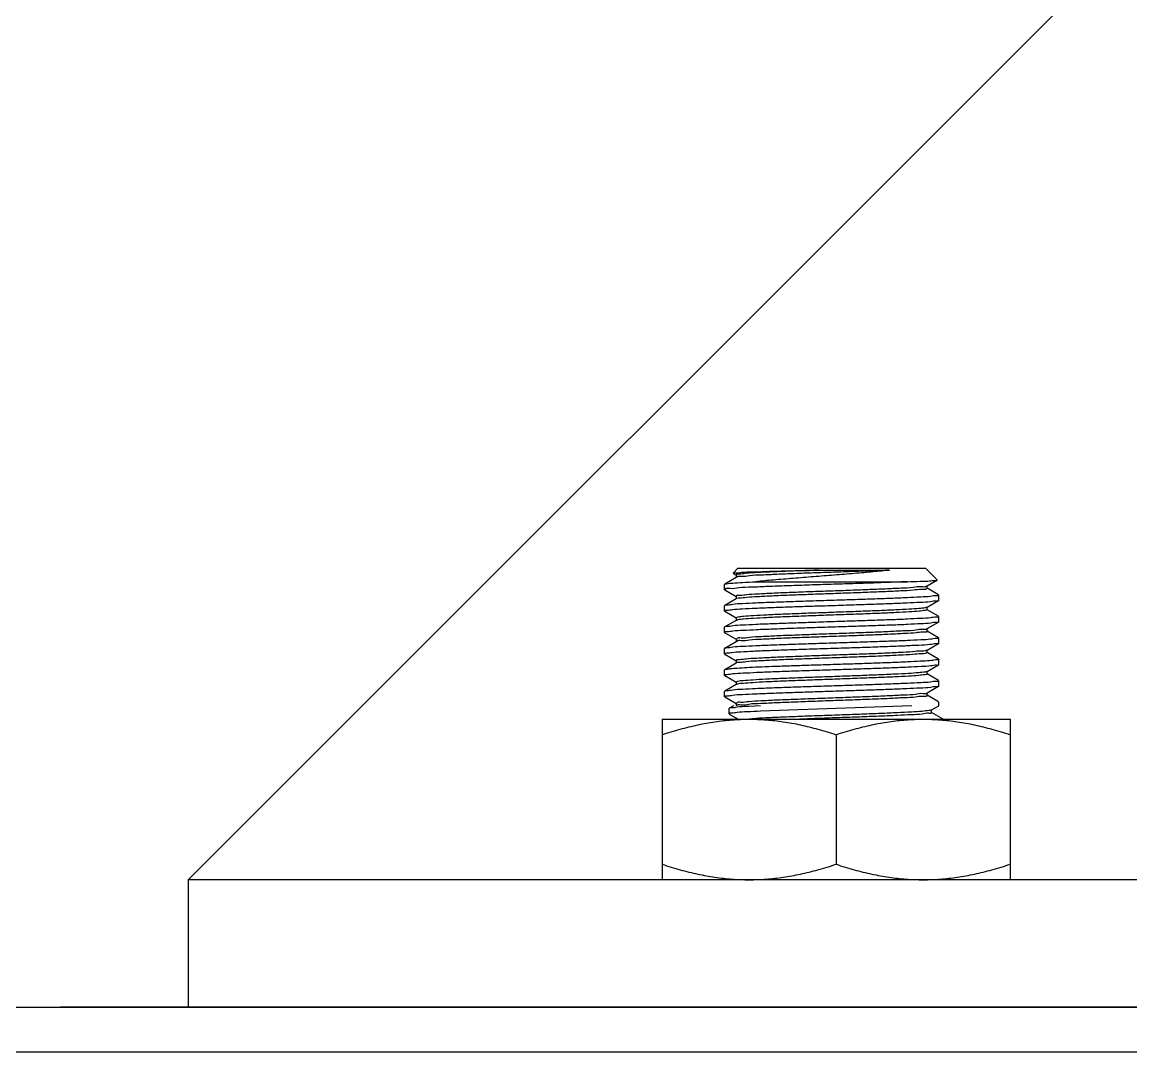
# Model space of a CAD drawing. Extents: x 1060579 to 1383165, y 581819 to 1037910.
# Drawn here: x 1271569.2 to 1271852.2, y 853074.4 to 853337.3 of the extents above; entities that cross this region are included whole.
import ezdxf

# ---------------------------------------------------------------- set-up
doc = ezdxf.new("R2010")
doc.units = 0
doc.header["$LTSCALE"] = 1000
doc.header["$MEASUREMENT"] = 0
doc.layers.add('02___PRT_ALL_AXES', color=7, linetype='Continuous')

msp = doc.modelspace()

# ---------------------------------------------------------------- linework, layer by layer
at = {"color": 0}
for p, q in [((1271611.59, 853118.37), (1272096.9, 853603.68)), ((1272096.9, 853118.37), (1271611.59, 853118.37)), ((1271611.59, 853118.37), (1271611.59, 853085.81)), ((1272129.45, 853085.81), (1271579.03, 853085.81))]:
    msp.add_line(p, q, dxfattribs=at)
at = {"color": 0, "linetype": 'Continuous'}
for p, q in [((1271751.9, 853197.89), (1271750.65, 853196.64)), ((1271751.9, 853197.89), (1271799.73, 853197.89)), ((1271772.57, 853197.43), (1271790.6, 853197.43)), ((1271799.73, 853197.89), (1271802.72, 853194.91)), ((1271751.45, 853195.53), (1271748.53, 853193.84)), ((1271750.67, 853196.61), (1271751.44, 853196.16)), ((1271751.45, 853196.18), (1271751.45, 853195.55)), ((1271751.49, 853195.55), (1271751.45, 853195.53)), ((1271800.19, 853193.42), (1271802.7, 853194.88)), ((1271802.7, 853194.88), (1271802.72, 853194.91)), ((1271748.49, 853193.79), (1271748.53, 853193.84)), ((1271748.49, 853192.42), (1271748.53, 853192.38)), ((1271748.53, 853192.38), (1271751.44, 853190.7)), ((1271756.48, 853194.47), (1271795.14, 853194.47)), ((1271800.06, 853193.44), (1271800, 853193.34)), ((1271800.14, 853193.4), (1271800.19, 853193.42)), ((1271800.19, 853192.77), (1271800.19, 853193.4)), ((1271803.11, 853191.11), (1271800.2, 853192.79)), ((1271751.45, 853190.06), (1271748.53, 853188.37)), ((1271751.45, 853190.72), (1271751.45, 853190.09)), ((1271751.49, 853190.09), (1271751.45, 853190.06)), ((1271751.56, 853190.18), (1271751.48, 853190.08)), ((1271800.19, 853187.96), (1271803.11, 853189.64)), ((1271803.15, 853189.69), (1271803.11, 853189.64)), ((1271748.53, 853188.37), (1271748.49, 853188.33)), ((1271748.49, 853186.96), (1271748.53, 853186.91)), ((1271748.53, 853186.91), (1271751.44, 853185.23)), ((1271800.14, 853187.95), (1271800.03, 853187.9)), ((1271800.14, 853187.93), (1271800.19, 853187.96)), ((1271800.19, 853187.3), (1271800.19, 853187.93)), ((1271803.11, 853185.64), (1271800.2, 853187.32)), ((1271751.45, 853184.59), (1271748.53, 853182.91)), ((1271751.45, 853185.25), (1271751.45, 853184.62)), ((1271751.49, 853184.62), (1271751.45, 853184.59)), ((1271751.62, 853184.65), (1271751.51, 853184.59)), ((1271800.19, 853182.49), (1271803.11, 853184.18)), ((1271803.15, 853184.23), (1271803.11, 853184.18)), ((1271748.53, 853182.91), (1271748.49, 853182.86)), ((1271748.49, 853181.49), (1271748.53, 853181.44)), ((1271748.53, 853181.44), (1271751.44, 853179.76)), ((1271800.14, 853182.46), (1271800.19, 853182.49)), ((1271800.14, 853182.46), (1271800.15, 853182.41)), ((1271800.19, 853181.83), (1271800.19, 853182.46)), ((1271803.11, 853180.17), (1271800.2, 853181.85)), ((1271751.45, 853179.13), (1271748.53, 853177.44)), ((1271751.45, 853179.78), (1271751.45, 853179.15)), ((1271751.49, 853179.15), (1271751.45, 853179.13)), ((1271751.6, 853179.2), (1271751.58, 853179.13)), ((1271800.19, 853177.02), (1271803.11, 853178.71)), ((1271803.15, 853178.76), (1271803.11, 853178.71)), ((1271748.53, 853177.44), (1271748.49, 853177.39)), ((1271748.49, 853176.03), (1271748.53, 853175.98)), ((1271748.53, 853175.98), (1271751.44, 853174.3)), ((1271800.14, 853177), (1271800.19, 853177.02)), ((1271800.19, 853176.37), (1271800.19, 853177)), ((1271803.11, 853174.71), (1271800.2, 853176.39)), ((1271748.53, 853171.97), (1271748.49, 853171.93)), ((1271751.45, 853173.66), (1271748.53, 853171.97)), ((1271751.45, 853174.32), (1271751.45, 853173.69)), ((1271751.49, 853173.69), (1271751.45, 853173.66)), ((1271800.19, 853171.56), (1271803.11, 853173.25)), ((1271803.15, 853173.29), (1271803.11, 853173.25)), ((1271748.49, 853170.56), (1271748.53, 853170.51)), ((1271748.53, 853170.51), (1271751.44, 853168.83)), ((1271800.14, 853171.54), (1271800.04, 853171.49)), ((1271800.14, 853171.53), (1271800.19, 853171.56)), ((1271800.19, 853170.9), (1271800.19, 853171.53)), ((1271803.11, 853169.24), (1271800.2, 853170.92)), ((1271748.53, 853166.51), (1271748.49, 853166.46)), ((1271751.45, 853168.2), (1271748.53, 853166.51)), ((1271751.45, 853168.85), (1271751.45, 853168.22)), ((1271751.49, 853168.22), (1271751.45, 853168.2)), ((1271751.82, 853168.32), (1271751.52, 853168.19)), ((1271800.19, 853166.09), (1271803.11, 853167.78)), ((1271803.15, 853167.83), (1271803.11, 853167.78)), ((1271748.49, 853165.09), (1271748.53, 853165.05)), ((1271748.53, 853165.05), (1271751.44, 853163.37)), ((1271749.55, 853165.38), (1271749.51, 853165.35)), ((1271800.14, 853166.07), (1271800.19, 853166.09)), ((1271800.19, 853165.44), (1271800.19, 853166.07)), ((1271803.11, 853163.78), (1271800.2, 853165.46)), ((1271749.67, 853162.15), (1271749.63, 853162.1)), ((1271749.67, 853162.15), (1271749.63, 853162.1)), ((1271749.63, 853160.73), (1271749.67, 853160.68)), ((1271749.63, 853160.73), (1271749.67, 853160.68)), ((1271750.77, 853162.78), (1271749.67, 853162.15)), ((1271750.77, 853162.78), (1271749.67, 853162.15)), ((1271749.67, 853160.68), (1271751.95, 853159.37)), ((1271749.67, 853160.68), (1271751.95, 853159.37)), ((1271751.45, 853163.39), (1271751.45, 853162.76)), ((1271754.76, 853162.63), (1271754.23, 853162.61)), ((1271754.76, 853162.63), (1271754.23, 853162.61)), ((1271757.63, 853162.78), (1271754.76, 853162.63)), ((1271757.63, 853162.78), (1271754.76, 853162.63)), ((1271796.27, 853162.78), (1271757.63, 853161.41)), ((1271796.27, 853162.78), (1271757.63, 853161.41)), ((1271801.28, 853161.7), (1271801.33, 853161.73)), ((1271801.28, 853161.7), (1271801.33, 853161.73)), ((1271801.33, 853161.73), (1271803.15, 853162.78)), ((1271801.33, 853161.73), (1271803.15, 853162.78)), ((1271801.33, 853161.07), (1271801.33, 853161.7)), ((1271801.33, 853161.07), (1271801.33, 853161.7)), ((1271804.25, 853159.41), (1271801.34, 853161.09)), ((1271804.25, 853159.41), (1271801.34, 853161.09)), ((1268082.81, 853085.81), (1272129.45, 853085.81)), ((1268082.81, 853074.43), (1272129.45, 853074.43))]:
    msp.add_line(p, q, dxfattribs=at)
for points, start_tangent, end_tangent in [([(1271750.65, 853196.64), (1271751.29, 853196.75), (1271752.93, 853196.87), (1271755.51, 853196.98), (1271758.91, 853197.09), (1271763.03, 853197.21), (1271767.68, 853197.32), (1271772.57, 853197.43)], (0.707102, 0.707111), (0.999741, 0.022759)), ([(1271772.57, 853197.43), (1271767.82, 853197.26), (1271763.4, 853197.08), (1271759.47, 853196.91), (1271756.2, 853196.74), (1271753.71, 853196.56), (1271752.11, 853196.39), (1271751.46, 853196.21), (1271751.47, 853196.2)], (-0.999352, -0.035994), (0.626426, -0.779481)), ([(1271790.6, 853197.43), (1271786.22, 853197.25), (1271781.38, 853197.07), (1271776.29, 853196.88), (1271771.18, 853196.7), (1271766.28, 853196.52), (1271761.8, 853196.33), (1271757.94, 853196.15), (1271754.87, 853195.97), (1271752.73, 853195.78), (1271751.61, 853195.6), (1271751.58, 853195.53)], (-0.998994, -0.044847), (-0.3027, -0.953086)), ([(1271790.6, 853197.43), (1271786.42, 853197), (1271781.6, 853196.57), (1271776.45, 853196.14), (1271771.21, 853195.73), (1271765.99, 853195.31), (1271760.98, 853194.89), (1271756.48, 853194.47)], (-0.993618, -0.112801), (-0.995127, -0.098603)), ([(1271795.14, 853194.47), (1271798.45, 853194.58), (1271800.87, 853194.69), (1271802.3, 853194.8), (1271802.73, 853194.89)], (0.999576, 0.029101), (-0.572034, 0.82023)), ([(1271748.53, 853193.83), (1271749.01, 853193.96), (1271750.56, 853194.13), (1271753.09, 853194.3), (1271756.48, 853194.47)], (0.884368, 0.466791), (0.998987, 0.044991)), ([(1271795.14, 853194.47), (1271790.83, 853194.3), (1271785.9, 853194.12), (1271780.55, 853193.94), (1271775.01, 853193.77), (1271769.51, 853193.59), (1271764.26, 853193.41), (1271759.49, 853193.23), (1271755.4, 853193.06), (1271752.15, 853192.88), (1271749.87, 853192.7), (1271748.67, 853192.53), (1271748.6, 853192.39)], (-0.998989, -0.04495), (-0.304567, -0.952491)), ([(1271800, 853193.34), (1271798.82, 853193.16), (1271796.62, 853192.97), (1271793.48, 853192.79), (1271789.55, 853192.6), (1271785.01, 853192.42), (1271780.05, 853192.23), (1271774.91, 853192.05), (1271769.8, 853191.87), (1271764.97, 853191.68), (1271760.62, 853191.5), (1271756.95, 853191.31), (1271754.13, 853191.13), (1271752.28, 853190.94), (1271751.48, 853190.76), (1271751.49, 853190.75)], (-0.621634, -0.783308), (0.628386, -0.777902)), ([(1271800.09, 853192.8), (1271800, 853192.66), (1271798.82, 853192.47), (1271796.62, 853192.29), (1271793.48, 853192.1), (1271789.55, 853191.92), (1271785.01, 853191.74), (1271780.05, 853191.55), (1271774.91, 853191.37), (1271769.8, 853191.18), (1271764.97, 853191), (1271760.62, 853190.81), (1271756.95, 853190.63), (1271754.13, 853190.45), (1271752.28, 853190.26), (1271751.56, 853190.18)], (-0.345177, -0.938538), (-0.94902, -0.315215)), ([(1271803.14, 853189.63), (1271802.62, 853189.52), (1271801.02, 853189.35), (1271798.41, 853189.17), (1271794.98, 853189), (1271790.84, 853188.83), (1271786.04, 853188.66), (1271780.82, 853188.49), (1271775.5, 853188.31), (1271770.24, 853188.15), (1271765.17, 853187.98), (1271760.45, 853187.81), (1271756.36, 853187.64), (1271753.01, 853187.47), (1271750.53, 853187.3), (1271749, 853187.13), (1271748.49, 853186.97)], (-0.43573, -0.900078), (-0.051676, -0.998664)), ([(1271803.15, 853191.05), (1271802.62, 853190.89), (1271801.07, 853190.72), (1271798.54, 853190.55), (1271795.14, 853190.37), (1271791, 853190.2), (1271786.28, 853190.03), (1271781.15, 853189.86), (1271775.82, 853189.69), (1271770.49, 853189.52), (1271765.36, 853189.35), (1271760.63, 853189.18), (1271756.49, 853189.01), (1271753.09, 853188.84), (1271750.57, 853188.67), (1271749.01, 853188.5), (1271748.5, 853188.39)], (-0.050562, -0.998721), (-0.439744, -0.898123)), ([(1271803.15, 853191.06), (1271803.15, 853191.05)], (0, -1), (-0.050563, -0.998721)), ([(1271748.49, 853186.97), (1271748.49, 853186.96)], (-0.051676, -0.998664), (0, -1)), ([(1271800.03, 853187.9), (1271799.71, 853187.81), (1271798.16, 853187.63), (1271795.61, 853187.44), (1271792.17, 853187.26), (1271788, 853187.07), (1271783.29, 853186.89), (1271778.25, 853186.7), (1271773.09, 853186.52), (1271768.06, 853186.33), (1271763.37, 853186.15), (1271759.24, 853185.97), (1271755.85, 853185.78), (1271753.36, 853185.6), (1271751.87, 853185.41), (1271751.46, 853185.24)], (-0.94381, -0.330487), (-0.61327, -0.789874)), ([(1271800.19, 853187.3), (1271799.71, 853187.13), (1271798.16, 853186.94), (1271795.61, 853186.76), (1271792.17, 853186.57), (1271788, 853186.39), (1271783.29, 853186.2), (1271778.25, 853186.02), (1271773.09, 853185.84), (1271768.06, 853185.65), (1271763.37, 853185.47), (1271759.24, 853185.28), (1271755.85, 853185.1), (1271753.36, 853184.91), (1271751.87, 853184.73), (1271751.62, 853184.65)], (-0.481675, -0.87635), (-0.930204, -0.367043)), ([(1271803.14, 853184.16), (1271802.63, 853184.06), (1271801.11, 853183.89), (1271798.63, 853183.72), (1271795.3, 853183.55), (1271791.21, 853183.38), (1271786.49, 853183.21), (1271781.41, 853183.04), (1271776.16, 853182.87), (1271770.84, 853182.7), (1271765.61, 853182.53), (1271760.79, 853182.35), (1271756.64, 853182.18), (1271753.22, 853182.01), (1271750.62, 853181.84), (1271749.02, 853181.66), (1271748.49, 853181.5)], (-0.449883, -0.893087), (-0.050246, -0.998737)), ([(1271803.15, 853185.58), (1271802.62, 853185.42), (1271801.07, 853185.25), (1271798.54, 853185.08), (1271795.14, 853184.91), (1271791, 853184.74), (1271786.28, 853184.57), (1271781.15, 853184.4), (1271775.82, 853184.23), (1271770.49, 853184.05), (1271765.36, 853183.88), (1271760.63, 853183.71), (1271756.49, 853183.54), (1271753.09, 853183.37), (1271750.57, 853183.2), (1271749.01, 853183.03), (1271748.5, 853182.92)], (-0.050562, -0.998721), (-0.439744, -0.898123)), ([(1271803.15, 853185.59), (1271803.15, 853185.58)], (0, -1), (-0.050563, -0.998721)), ([(1271748.49, 853181.5), (1271748.49, 853181.49)], (-0.050245, -0.998737), (0, -1)), ([(1271800.15, 853182.41), (1271799.28, 853182.28), (1271797.37, 853182.09), (1271794.49, 853181.91), (1271790.78, 853181.73), (1271786.39, 853181.54), (1271781.54, 853181.36), (1271776.43, 853181.17), (1271771.29, 853180.99), (1271766.35, 853180.8), (1271761.84, 853180.62), (1271757.95, 853180.43), (1271754.87, 853180.25), (1271752.72, 853180.07), (1271751.6, 853179.88), (1271751.57, 853179.77)], (-0.394986, -0.918687), (-0.127461, -0.991844)), ([(1271800.13, 853181.79), (1271800.14, 853181.78), (1271799.28, 853181.6), (1271797.37, 853181.41), (1271794.49, 853181.23), (1271790.78, 853181.04), (1271786.39, 853180.86), (1271781.54, 853180.67), (1271776.43, 853180.49), (1271771.29, 853180.3), (1271766.35, 853180.12), (1271761.84, 853179.94), (1271757.95, 853179.75), (1271754.87, 853179.57), (1271752.72, 853179.38), (1271751.6, 853179.2)], (0.580286, -0.814413), (-0.375024, -0.927015)), ([(1271803.15, 853180.12), (1271802.62, 853179.96), (1271801.07, 853179.78), (1271798.54, 853179.61), (1271795.14, 853179.44), (1271791, 853179.27), (1271786.28, 853179.1), (1271781.15, 853178.93), (1271775.82, 853178.76), (1271770.49, 853178.59), (1271765.36, 853178.42), (1271760.63, 853178.25), (1271756.49, 853178.08), (1271753.09, 853177.91), (1271750.57, 853177.73), (1271749.01, 853177.56), (1271748.5, 853177.45)], (-0.050562, -0.998721), (-0.439744, -0.898123)), ([(1271803.14, 853178.7), (1271802.58, 853178.58), (1271800.87, 853178.4), (1271798.1, 853178.22), (1271794.47, 853178.05), (1271790.1, 853177.87), (1271785.06, 853177.69), (1271779.64, 853177.51), (1271774.15, 853177.34), (1271768.74, 853177.17)], (-0.402552, -0.915397), (-0.999457, -0.032936)), ([(1271803.15, 853180.13), (1271803.15, 853180.12)], (0, -1), (-0.050563, -0.998721)), ([(1271768.74, 853177.17), (1271763.95, 853177), (1271759.54, 853176.84), (1271755.75, 853176.68), (1271752.65, 853176.51), (1271750.37, 853176.35), (1271748.96, 853176.19), (1271748.49, 853176.04)], (-0.999457, -0.032936), (-0.056644, -0.998394)), ([(1271748.49, 853176.04), (1271748.49, 853176.03)], (-0.056644, -0.998394), (0, -1)), ([(1271769.51, 853175.46), (1271764.7, 853175.27), (1271760.39, 853175.09), (1271756.76, 853174.9), (1271753.99, 853174.72), (1271752.2, 853174.54), (1271751.46, 853174.35), (1271751.47, 853174.34)], (-0.999318, -0.036929), (0.642637, -0.766171)), ([(1271800.08, 853177.05), (1271799.96, 853176.93), (1271798.72, 853176.75), (1271796.46, 853176.56), (1271793.27, 853176.38), (1271789.3, 853176.19), (1271784.72, 853176.01), (1271779.75, 853175.83), (1271774.6, 853175.64), (1271769.51, 853175.46)], (-0.623148, -0.782104), (-0.999318, -0.036929)), ([(1271800.11, 853176.41), (1271799.96, 853176.25), (1271798.72, 853176.06), (1271796.46, 853175.88), (1271793.27, 853175.7), (1271789.3, 853175.51), (1271784.72, 853175.33), (1271779.75, 853175.14), (1271774.6, 853174.96), (1271769.51, 853174.77)], (-0.491794, -0.870711), (-0.999318, -0.036929)), ([(1271803.14, 853173.23), (1271802.63, 853173.12), (1271801.11, 853172.95), (1271798.63, 853172.79), (1271795.29, 853172.62), (1271791.2, 853172.45), (1271786.48, 853172.28), (1271781.41, 853172.11), (1271776.15, 853171.94), (1271770.83, 853171.77), (1271765.61, 853171.59), (1271760.79, 853171.42), (1271756.65, 853171.25), (1271753.22, 853171.08), (1271750.62, 853170.91), (1271749.02, 853170.73), (1271748.49, 853170.57)], (-0.44984, -0.893109), (-0.050197, -0.998739)), ([(1271768.74, 853173.07), (1271764.54, 853172.92), (1271760.63, 853172.78), (1271757.14, 853172.64), (1271754.14, 853172.5), (1271751.72, 853172.35), (1271749.94, 853172.21), (1271748.85, 853172.07), (1271748.51, 853171.99)], (-0.999457, -0.032936), (-0.630908, -0.775858)), ([(1271769.51, 853174.77), (1271764.7, 853174.59), (1271760.39, 853174.4), (1271756.76, 853174.22), (1271753.99, 853174.04), (1271752.2, 853173.85), (1271751.47, 853173.71)], (-0.999318, -0.036929), (-0.631336, -0.77551)), ([(1271803.15, 853174.65), (1271802.69, 853174.5), (1271801.33, 853174.34), (1271799.12, 853174.18), (1271796.13, 853174.02), (1271792.46, 853173.86), (1271788.23, 853173.7), (1271783.58, 853173.54), (1271778.68, 853173.38), (1271773.67, 853173.22), (1271768.74, 853173.07)], (-0.05872, -0.998275), (-0.999457, -0.032936)), ([(1271803.15, 853174.66), (1271803.15, 853174.65)], (0, -1), (-0.05872, -0.998275)), ([(1271748.49, 853170.57), (1271748.49, 853170.56)], (-0.050198, -0.998739), (0, -1)), ([(1271803.15, 853169.18), (1271802.62, 853169.02), (1271801.07, 853168.85), (1271798.54, 853168.68), (1271795.14, 853168.51), (1271791, 853168.34), (1271786.28, 853168.17), (1271781.15, 853168), (1271775.82, 853167.83), (1271770.49, 853167.66), (1271765.36, 853167.49), (1271760.63, 853167.31), (1271756.49, 853167.14), (1271753.09, 853166.97), (1271750.57, 853166.8), (1271749.01, 853166.63), (1271748.5, 853166.52)], (-0.050562, -0.998721), (-0.439744, -0.898123)), ([(1271800.04, 853171.49), (1271799.65, 853171.4), (1271798.03, 853171.22), (1271795.43, 853171.03), (1271791.95, 853170.85), (1271787.74, 853170.66), (1271783, 853170.48), (1271777.94, 853170.29), (1271772.79, 853170.11), (1271767.77, 853169.93), (1271763.11, 853169.74), (1271759.02, 853169.56), (1271755.68, 853169.37), (1271753.24, 853169.19), (1271751.82, 853169), (1271751.47, 853168.83)], (-0.952949, -0.303131), (-0.642644, -0.766165)), ([(1271800.19, 853170.9), (1271799.65, 853170.72), (1271798.03, 853170.53), (1271795.43, 853170.35), (1271791.95, 853170.16), (1271787.74, 853169.98), (1271783, 853169.8), (1271777.94, 853169.61), (1271772.79, 853169.43), (1271767.77, 853169.24), (1271763.11, 853169.06), (1271759.02, 853168.87), (1271755.68, 853168.69), (1271753.24, 853168.5), (1271751.82, 853168.32)], (0.000602, -1), (-0.941401, -0.337289)), ([(1271803.15, 853169.19), (1271803.15, 853169.18)], (0, -1), (-0.050563, -0.998721)), ([(1271803.14, 853167.77), (1271802.62, 853167.66), (1271801.01, 853167.48), (1271798.4, 853167.31), (1271794.97, 853167.14), (1271790.84, 853166.97), (1271786.05, 853166.79), (1271780.84, 853166.62), (1271775.52, 853166.45), (1271770.25, 853166.28), (1271765.18, 853166.11), (1271760.47, 853165.94), (1271756.38, 853165.77), (1271753.02, 853165.6), (1271750.53, 853165.43), (1271749, 853165.26), (1271748.49, 853165.1)], (-0.434968, -0.900446), (-0.051681, -0.998664)), ([(1271748.49, 853165.1), (1271748.49, 853165.09)], (-0.05168, -0.998664), (0, -1)), ([(1271749.63, 853165.41), (1271749.63, 853165.38)], (-0.066981, -0.997754), (0.029353, -0.999569)), ([(1271800.11, 853166.08), (1271800.12, 853166.05), (1271799.2, 853165.87), (1271797.22, 853165.69), (1271794.29, 853165.5), (1271790.53, 853165.32), (1271786.12, 853165.13), (1271781.24, 853164.95), (1271776.12, 853164.76), (1271770.99, 853164.58), (1271766.07, 853164.39), (1271761.59, 853164.21), (1271757.75, 853164.03), (1271754.71, 853163.84), (1271752.62, 853163.66), (1271751.57, 853163.47), (1271751.57, 853163.4)], (0.496134, -0.868246), (0.127882, -0.991789)), ([(1271800.11, 853165.39), (1271800.12, 853165.37), (1271799.2, 853165.19), (1271797.22, 853165), (1271794.29, 853164.82), (1271790.53, 853164.63), (1271786.12, 853164.45), (1271781.24, 853164.26), (1271776.12, 853164.08), (1271770.99, 853163.9), (1271766.07, 853163.71), (1271761.59, 853163.53), (1271757.75, 853163.34), (1271754.71, 853163.16), (1271752.62, 853162.97), (1271751.57, 853162.79)], (0.491601, -0.870821), (-0.066981, -0.997754)), ([(1271800.11, 853166.08), (1271800.12, 853166.06)], (0.496134, -0.868246), (0.397054, -0.917795)), ([(1271803.15, 853163.73), (1271803.15, 853163.72)], (0, -1), (-0.050563, -0.998721)), ([(1271757.63, 853161.41), (1271754.27, 853161.25), (1271751.72, 853161.07), (1271750.15, 853160.9), (1271749.63, 853160.74)], (-0.998988, -0.044971), (-0.051362, -0.99868)), ([(1271757.63, 853161.41), (1271754.27, 853161.25), (1271751.72, 853161.07), (1271750.15, 853160.9), (1271749.63, 853160.74)], (-0.998988, -0.044971), (-0.051362, -0.99868)), ([(1271749.63, 853160.74), (1271749.63, 853160.73)], (-0.051362, -0.99868), (0, -1)), ([(1271749.63, 853160.74), (1271749.63, 853160.73)], (-0.051362, -0.99868), (0, -1)), ([(1271754.23, 853162.61), (1271751.71, 853162.44), (1271750.15, 853162.27), (1271749.64, 853162.16)], (-0.999186, -0.040352), (-0.439744, -0.898123)), ([(1271754.23, 853162.61), (1271751.71, 853162.44), (1271750.15, 853162.27), (1271749.64, 853162.16)], (-0.999186, -0.040352), (-0.439744, -0.898123)), ([(1271801.3, 853161.68), (1271800.65, 853161.55), (1271798.92, 853161.37), (1271796.2, 853161.18), (1271792.62, 853161), (1271788.35, 853160.81), (1271783.56, 853160.63), (1271778.48, 853160.44), (1271773.33, 853160.26), (1271768.34, 853160.08), (1271763.74, 853159.89), (1271759.72, 853159.71)], (-0.843569, -0.537021), (-0.998728, -0.050418)), ([(1271801.3, 853161.68), (1271800.65, 853161.55), (1271798.92, 853161.37), (1271796.2, 853161.18), (1271792.62, 853161), (1271788.35, 853160.81), (1271783.56, 853160.63), (1271778.48, 853160.44), (1271773.33, 853160.26), (1271768.34, 853160.08), (1271763.74, 853159.89), (1271759.72, 853159.71)], (-0.843569, -0.537021), (-0.998728, -0.050418)), ([(1271801.32, 853161.06), (1271801.32, 853161.05), (1271800.65, 853160.87), (1271798.92, 853160.68), (1271796.2, 853160.5), (1271792.62, 853160.31), (1271788.35, 853160.13), (1271783.56, 853159.95), (1271778.48, 853159.76), (1271773.33, 853159.58), (1271768.34, 853159.39), (1271767.66, 853159.37)], (0.613375, -0.789791), (-0.999256, -0.038578)), ([(1271801.32, 853161.06), (1271801.32, 853161.05), (1271800.65, 853160.87), (1271798.92, 853160.68), (1271796.2, 853160.5), (1271792.62, 853160.31), (1271788.35, 853160.13), (1271783.56, 853159.95), (1271778.48, 853159.76), (1271773.33, 853159.58), (1271768.34, 853159.39), (1271767.66, 853159.37)], (0.613375, -0.789791), (-0.999256, -0.038578)), ([(1271759.72, 853159.71), (1271756.49, 853159.52), (1271754.75, 853159.35)], (-0.998728, -0.050418), (-0.998589, -0.053106)), ([(1271759.72, 853159.71), (1271756.49, 853159.52), (1271754.75, 853159.35)], (-0.998728, -0.050418), (-0.998589, -0.053106))]:
    msp.add_spline(points, degree=3, dxfattribs=dict(at, start_tangent=start_tangent, end_tangent=end_tangent))
at = {"layer": '02___PRT_ALL_AXES', "color": 0, "linetype": 'Continuous'}
for p, q in [((1271748.49, 853192.42), (1271748.49, 853193.79)), ((1271803.15, 853189.69), (1271803.15, 853191.06)), ((1271748.49, 853186.96), (1271748.49, 853188.33)), ((1271803.15, 853184.23), (1271803.15, 853185.59)), ((1271748.49, 853181.49), (1271748.49, 853182.86)), ((1271803.15, 853178.76), (1271803.15, 853180.13)), ((1271748.49, 853176.03), (1271748.49, 853177.39)), ((1271803.15, 853173.29), (1271803.15, 853174.66)), ((1271748.49, 853170.56), (1271748.49, 853171.93)), ((1271803.15, 853167.83), (1271803.15, 853169.19)), ((1271748.49, 853165.09), (1271748.49, 853166.46)), ((1271803.15, 853162.78), (1271803.15, 853163.73)), ((1271749.63, 853160.73), (1271749.63, 853162.1)), ((1271749.63, 853160.73), (1271749.63, 853162.1)), ((1271732.55, 853159.37), (1271732.55, 853118.37)), ((1271732.55, 853159.37), (1271821.37, 853159.37)), ((1271732.55, 853159.37), (1271821.37, 853159.37)), ((1271821.37, 853159.37), (1271821.37, 853118.37)), ((1271776.96, 853155.4), (1271776.96, 853122.34)), ((1271821.37, 853118.37), (1271732.55, 853118.37))]:
    msp.add_line(p, q, dxfattribs=at)
for points, start_tangent, end_tangent in [([(1271732.55, 853155.4), (1271737.18, 853156.81), (1271741.65, 853157.92), (1271746.03, 853158.71), (1271750.39, 853159.2), (1271754.75, 853159.37)], (0.948683, 0.316228), (1, 0.000001)), ([(1271732.55, 853155.4), (1271737.18, 853156.81), (1271741.65, 853157.92), (1271746.03, 853158.71), (1271750.39, 853159.2), (1271754.75, 853159.37)], (0.948683, 0.316228), (1, 0.000001)), ([(1271754.75, 853159.37), (1271759.11, 853159.2), (1271763.47, 853158.71), (1271767.86, 853157.92), (1271772.33, 853156.81), (1271776.96, 853155.4)], (1, 0), (0.948683, -0.316228)), ([(1271754.75, 853159.37), (1271759.11, 853159.2), (1271763.47, 853158.71), (1271767.86, 853157.92), (1271772.33, 853156.81), (1271776.96, 853155.4)], (1, 0), (0.948683, -0.316228)), ([(1271776.96, 853155.4), (1271781.59, 853156.81), (1271786.06, 853157.92), (1271790.45, 853158.71), (1271794.81, 853159.2), (1271799.17, 853159.37)], (0.948683, 0.316228), (1, 0.000001)), ([(1271776.96, 853155.4), (1271781.59, 853156.81), (1271786.06, 853157.92), (1271790.45, 853158.71), (1271794.81, 853159.2), (1271799.17, 853159.37)], (0.948683, 0.316228), (1, 0.000001)), ([(1271799.17, 853159.37), (1271803.52, 853159.2), (1271807.89, 853158.71), (1271812.27, 853157.92), (1271816.74, 853156.81), (1271821.37, 853155.4)], (1, 0), (0.948683, -0.316228)), ([(1271799.17, 853159.37), (1271803.52, 853159.2), (1271807.89, 853158.71), (1271812.27, 853157.92), (1271816.74, 853156.81), (1271821.37, 853155.4)], (1, 0), (0.948683, -0.316228)), ([(1271732.55, 853122.34), (1271737.18, 853120.92), (1271741.65, 853119.82), (1271746.03, 853119.02), (1271750.39, 853118.53), (1271754.75, 853118.37)], (0.948683, -0.316228), (1, -0.000001)), ([(1271754.75, 853118.37), (1271759.11, 853118.53), (1271763.47, 853119.02), (1271767.86, 853119.82), (1271772.33, 853120.92), (1271776.96, 853122.34)], (1, 0), (0.948683, 0.316228)), ([(1271776.96, 853122.34), (1271781.59, 853120.92), (1271786.06, 853119.82), (1271790.45, 853119.02), (1271794.81, 853118.53), (1271799.17, 853118.37)], (0.948683, -0.316228), (1, -0.000001)), ([(1271799.17, 853118.37), (1271803.52, 853118.53), (1271807.89, 853119.02), (1271812.27, 853119.82), (1271816.74, 853120.92), (1271821.37, 853122.34)], (1, 0), (0.948683, 0.316228))]:
    msp.add_spline(points, degree=3, dxfattribs=dict(at, start_tangent=start_tangent, end_tangent=end_tangent))

doc.saveas('drawing.dxf')
